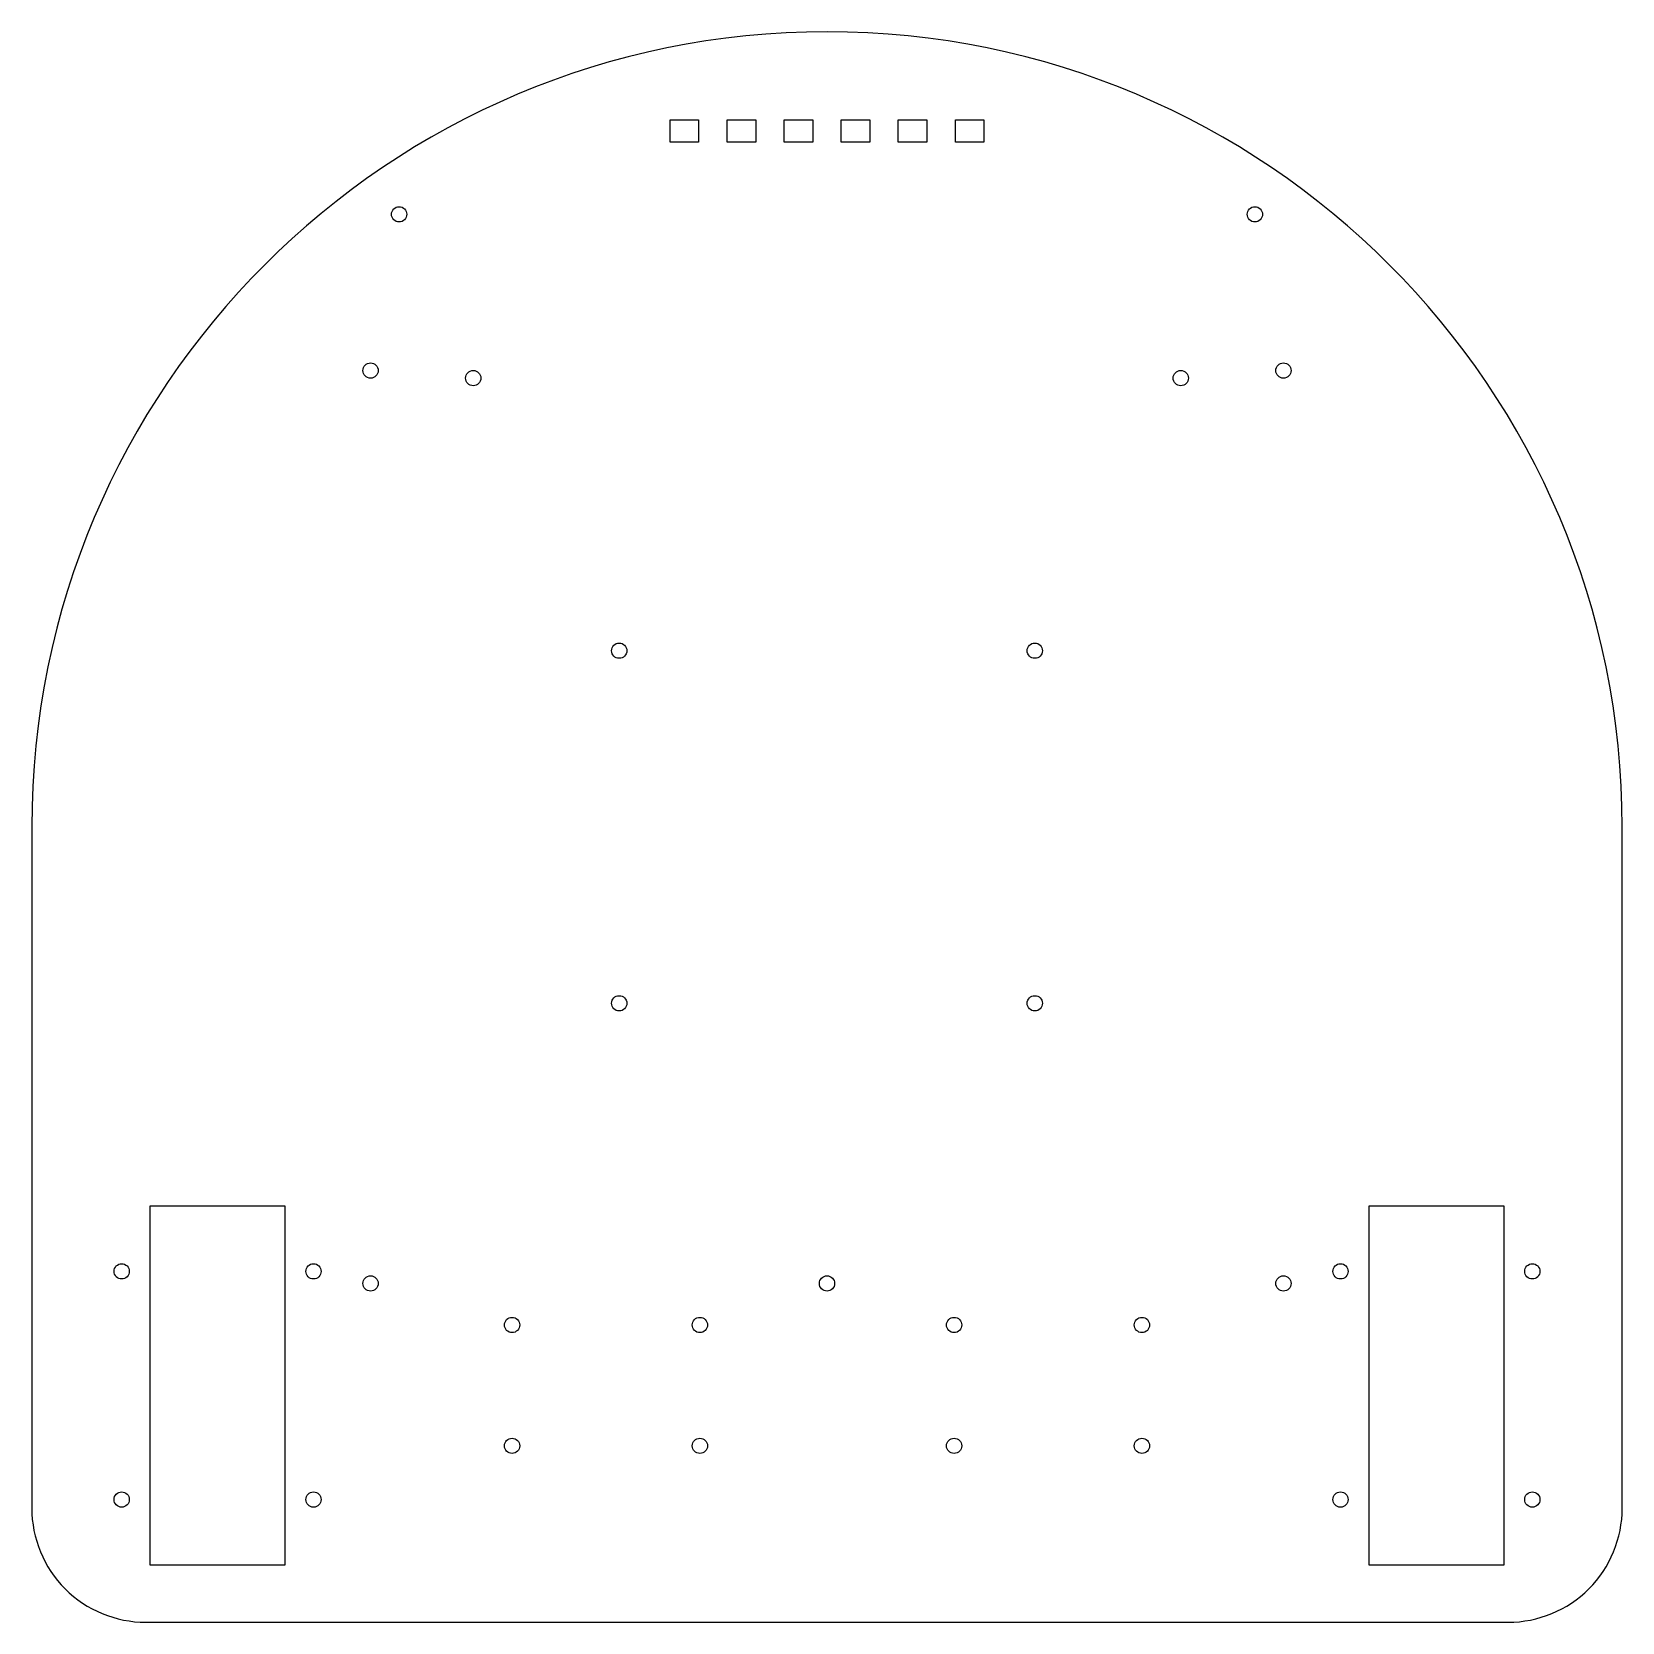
# Model space of a CAD drawing. Header units: inches. Extents: x -7 to 7, y -7 to 7.
import ezdxf

# ---------------------------------------------------------------- set-up
doc = ezdxf.new("R2010")
doc.units = ezdxf.units.IN
doc.header["$MEASUREMENT"] = 0

msp = doc.modelspace()

# ---------------------------------------------------------------- linework, layer by layer
msp.add_lwpolyline([(-5.969, -6.969), (5.969, -6.969, 0.414214), (6.969, -5.969), (6.969, 0, 1), (-6.969, 0), (-6.969, -5.969, 0.414214)], format="xyb", close=True)
for points in [[(-1.125, 6.197), (-1.125, 6), (-1.375, 6), (-1.375, 6.197)], [(-0.625, 6.197), (-0.625, 6), (-0.875, 6), (-0.875, 6.197)], [(-0.125, 6.197), (-0.125, 6), (-0.375, 6), (-0.375, 6.197)], [(0.375, 6.197), (0.375, 6), (0.125, 6), (0.125, 6.197)], [(0.875, 6.197), (0.875, 6), (0.625, 6), (0.625, 6.197)], [(1.375, 6.197), (1.375, 6), (1.125, 6), (1.125, 6.197)], [(-5.931, -3.319), (-4.75, -3.319), (-4.75, -6.469), (-5.931, -6.469)], [(5.931, -3.319), (5.931, -6.469), (4.75, -6.469), (4.75, -3.319)]]:
    msp.add_lwpolyline(points, close=True)
for centre in [(-3.75, 5.369), (3.75, 5.369), (-4, 4), (4, 4), (-3.1, 3.934), (3.1, 3.934), (-1.821, 1.545), (1.821, 1.545), (-1.821, -1.545), (1.821, -1.545), (-6.181, -3.894), (-4.5, -3.894), (4.5, -3.894), (6.181, -3.894), (-4, -4), (0, -4), (4, -4), (-2.76, -4.364), (-1.114, -4.364), (1.114, -4.364), (2.76, -4.364), (-2.76, -5.423), (-1.114, -5.423), (1.114, -5.423), (2.76, -5.423), (-6.181, -5.894), (-4.5, -5.894), (4.5, -5.894), (6.181, -5.894)]:
    msp.add_circle(centre, 0.0669)

doc.saveas('drawing.dxf')
